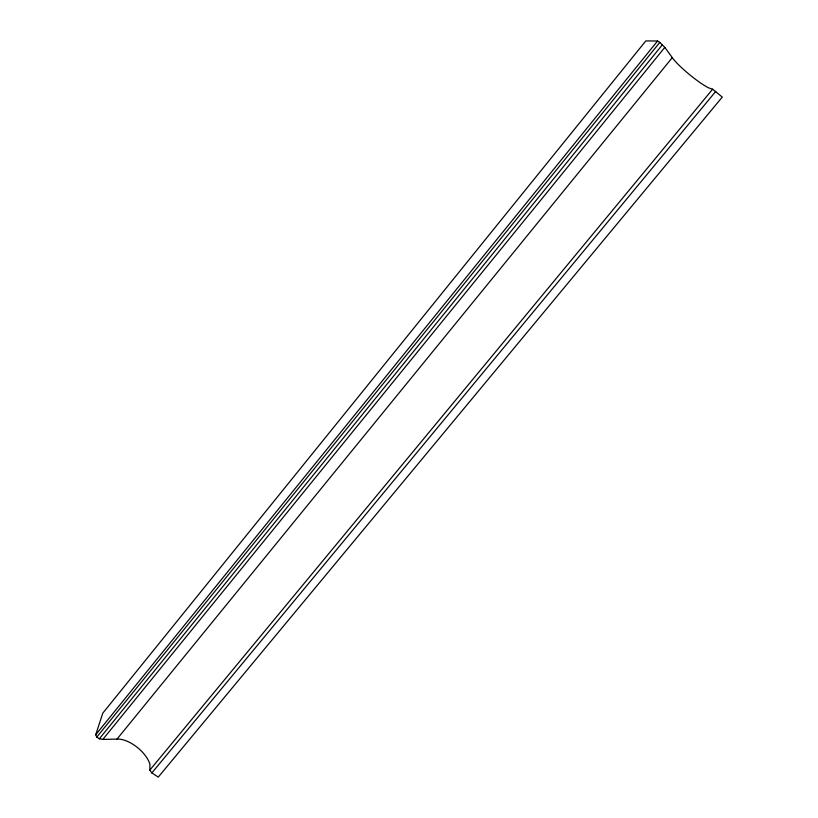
<?xml version="1.0" encoding="UTF-8"?>
<svg xmlns="http://www.w3.org/2000/svg" width="818" height="818" viewBox="0 0 818 818"><rect width="100%" height="100%" fill="white"/><g stroke="black" fill="none" stroke-linecap="round" stroke-linejoin="round"><path stroke-width="1.23" d="M149.837 770.116L149.929 764.268A24.489 12.219 39.5 0 0 117.005 739.104L102.843 739.421L99.356 738.777L96.79 737.1L95.716 734.748L102.782 713.163L645.821 40.9L657.539 41.023L659.819 42.383L664.809 47.383L672.294 57.628A27.873 4.233 39.2 0 0 708.408 87.802L712.631 89.203L722.284 97.076L158.263 777.1L151.851 772.928L149.837 770.116L712.631 89.203M95.716 734.748L657.539 41.023M96.79 737.1L659.819 42.383M99.356 738.777L662.437 44.673M102.843 739.421L664.809 47.383M117.005 739.104L672.294 57.628M151.851 772.928L715.77 91.371"/></g></svg>
